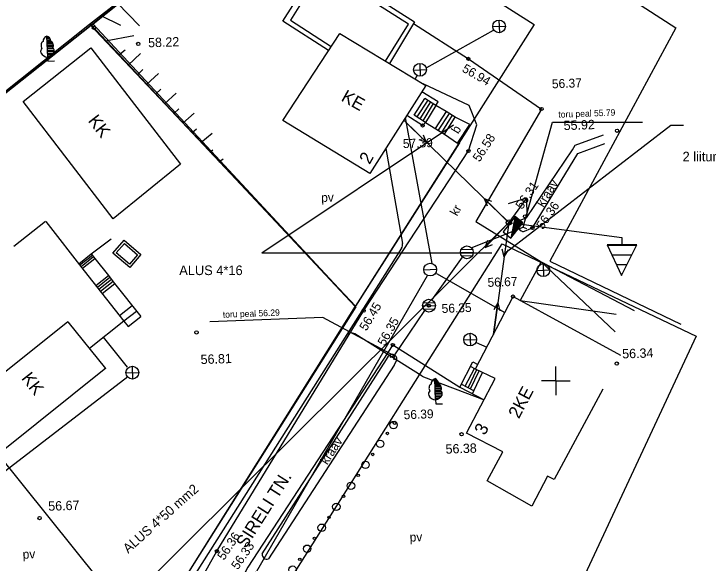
# Model space of a CAD drawing. Extents: x 641449 to 641928, y 6457349 to 6457815.
# Drawn here: x 641557.6 to 641611.9, y 6457735.7 to 6457778.7 of the extents above; entities that cross this region are included whole.
import ezdxf

# ---------------------------------------------------------------- set-up
doc = ezdxf.new("R2010")
doc.units = 0
for name, color, linetype in [('1', 7, 'Continuous'), ('10', 7, 'Continuous'), ('12', 7, 'Continuous'), ('14', 7, 'Continuous'), ('15', 7, 'Continuous'), ('17', 7, 'Continuous'), ('2', 7, 'Continuous'), ('23', 7, 'Continuous'), ('27', 7, 'Continuous'), ('28', 7, 'Continuous'), ('3', 7, 'Continuous'), ('30', 7, 'Continuous'), ('4', 7, 'Continuous'), ('40', 7, 'Continuous'), ('41', 7, 'Continuous'), ('42', 7, 'Continuous'), ('43', 7, 'Continuous'), ('5', 7, 'Continuous'), ('53', 7, 'Continuous'), ('57', 7, 'Continuous'), ('58', 7, 'Continuous'), ('59', 7, 'Continuous'), ('61', 7, 'Continuous'), ('8', 7, 'Continuous')]:
    doc.layers.add(name, color=color, linetype=linetype)

# ---------------------------------------------------------------- blocks, each defined once
blk = doc.blocks.new('KANKAE')
at = {"layer": '4'}
for p, q in [((-50, 0), (50, 0)), ((0, 50), (0, -50))]:
    blk.add_line(p, q, dxfattribs=at)
blk.add_circle((0, 0), 50, dxfattribs=at)
blk = doc.blocks.new('BL')
at = {"layer": '8'}
for p, q in [((0, 30), (0, 190)), ((0, 180), (15, 180)), ((0, 171), (22, 171)), ((0, 160), (28, 160)), ((0, 150), (30, 150)), ((0, 140), (40, 140)), ((44, 130), (0, 130)), ((0, 122), (47, 122)), ((46, 110), (0, 110)), ((0, 100), (41, 100)), ((48, 90), (0, 90)), ((0, 80), (52, 80)), ((52, 71), (0, 71)), ((0, 61), (46, 60)), ((35, 50), (0, 50)), ((0, 40), (21, 40)), ((0, 30), (0, 0)), ((0, 0), (50, 0))]:
    blk.add_line(p, q, dxfattribs=at)
for centre, radius, start, end in [((13, 149), 43, 107.592, 178.668), ((-17.9, 145.4), 48.1, 5.541, 68.199), ((-23, 116.4), 23.6, 158.614, 224.006), ((-17.5, 125.5), 27.5, 117.031, 181.042), ((12.5, 122.5), 32.6, 4.399, 57.529), ((25.8, 115.8), 21.2, 311.82, 25.56), ((-18.8, 75), 32.8, 130.365, 197.745), ((5.4, 90.9), 61.2, 205.076, 264.939), ((-27.5, 122.5), 96.5, 286.557, 323.427), ((18.8, 75), 32.8, 342.255, 49.635)]:
    blk.add_arc(centre, radius, start, end, dxfattribs=at)
blk = doc.blocks.new('OV')
at = {"layer": '5'}
blk.add_line((-50, 0), (50, 0), dxfattribs=at)
blk.add_circle((0, 0), 50, dxfattribs=at)
blk = doc.blocks.new('OR')
at = {"layer": '10'}
for p, q in [((-50, 0), (50, 0)), ((-43.8, 24.1), (43.8, 24.1)), ((-43.2, -25.2), (43.2, -25.2))]:
    blk.add_line(p, q, dxfattribs=at)
blk.add_circle((0, 0), 50, dxfattribs=at)
blk = doc.blocks.new('BH')
at = {"layer": '8'}
for centre, radius in [((0, 0), 29.3), ((99, 0), 9.59)]:
    blk.add_circle(centre, radius, dxfattribs=at)
blk = doc.blocks.new('MPUPOS')
at = {"layer": '12'}
for p, q in [((0.6, 270), (-24.2, 212.6)), ((0, 20), (0.6, 270)), ((0.6, 270), (25.1, 212.5))]:
    blk.add_line(p, q, dxfattribs=at)
blk.add_circle((0, 0), 20, dxfattribs=at)
blk = doc.blocks.new('MP_NOO')
at = {"layer": '12'}
for p, q in [((0.7, 250), (-24.1, 192.6)), ((0, 0), (0.7, 250)), ((0.7, 250), (25.2, 192.5))]:
    blk.add_line(p, q, dxfattribs=at)
blk = doc.blocks.new('KRTRIS')
at = {"layer": '61'}
for q in [(0, 112.5), (-112.5, 0), (112.5, 0), (0, -112.5)]:
    blk.add_line((0, 0), q, dxfattribs=at)
blk = doc.blocks.new('ELKILP')
at = {"layer": '27'}
for p, q in [((-302, 614), (298, -586)), ((-278, 567), (-231, 614)), ((-255, 520), (-161, 614)), ((-231, 473), (-90, 614)), ((-208, 426), (-19, 614)), ((-184, 378), (51, 614)), ((-160, 331), (122, 614)), ((-137, 284), (193, 614)), ((-113, 237), (263, 614)), ((-90, 190), (298, 578)), ((-66, 143), (298, 507)), ((-43, 96), (298, 436)), ((-19, 48), (298, 366)), ((5, 1), (298, 295)), ((28, -46), (298, 224)), ((52, -93), (298, 154)), ((75, -140), (298, 83)), ((99, -187), (298, 12)), ((122, -234), (298, -58)), ((146, -282), (298, -129)), ((170, -329), (298, -200)), ((193, -376), (298, -271)), ((217, -423), (298, -341)), ((240, -470), (298, -412)), ((264, -517), (298, -483)), ((287, -564), (298, -553))]:
    blk.add_line(p, q, dxfattribs=at)
blk.add_lwpolyline([(-302, -586), (298, -586), (298, 614), (-302, 614)], close=True, dxfattribs=at)
blk = doc.blocks.new('TQMITS')
at = {"layer": '12'}
for p, q in [((-300, 400), (0, 800)), ((0, 800), (0, 0)), ((300, 400), (0, 800))]:
    blk.add_line(p, q, dxfattribs=at)
blk = doc.blocks.new('MAANDU')
at = {"layer": '27'}
for p, q in [((-556, 1179), (589, 1179)), ((-379, 804), (402, 804)), ((-202, 429), (214, 429)), ((-26, 54), (27, 54))]:
    blk.add_line(p, q, dxfattribs=at)
blk.add_lwpolyline([(-566, 1199), (0, 0), (599, 1199)], close=True, dxfattribs=at)

msp = doc.modelspace()

# ---------------------------------------------------------------- linework, layer by layer
at = {"layer": '1'}
for p, q in [((641560.07, 6457762.462), (641557.597, 6457760.506)), ((641560.079, 6457762.469), (641563.092, 6457758.622)), ((641598.852, 6457759.327), (641597.202, 6457756.304)), ((641598.852, 6457759.327), (641606.119, 6457755.501)), ((641598.852, 6457759.327), (641604.647, 6457753.832)), ((641563.092, 6457758.622), (641566.196, 6457754.685)), ((641593.723, 6457750.932), (641596.65, 6457756.605)), ((641596.65, 6457756.605), (641605.057, 6457752.015)), ((641597.202, 6457756.304), (641604.713, 6457755.212)), ((641561.806, 6457754.626), (641553.808, 6457748.215)), ((641561.806, 6457754.626), (641564.745, 6457750.958)), ((641566.196, 6457754.685), (641563.504, 6457752.527)), ((641564.794, 6457750.998), (641556.748, 6457744.548)), ((641564.794, 6457750.998), (641556.748, 6457744.548)), ((641595.254, 6457750.193), (641593.72, 6457750.926)), ((641593.02, 6457745.906), (641595.254, 6457750.193)), ((641603.678, 6457749.359), (641599.867, 6457742.284)), ((641595.85, 6457744.441), (641593.02, 6457745.906)), ((641594.612, 6457742.192), (641595.85, 6457744.441)), ((641599.336, 6457742.544), (641598.109, 6457740.19)), ((641599.867, 6457742.284), (641599.336, 6457742.544)), ((641598.109, 6457740.19), (641594.612, 6457742.192))]:
    msp.add_line(p, q, dxfattribs=at)
for points in [[(641582.221, 6457775.854), (641578.625, 6457778.157), (641581.579, 6457782.789), (641588.949, 6457778.096), (641586.973, 6457774.834)], [(641586.673, 6457775.015), (641588.476, 6457777.92), (641581.719, 6457782.215), (641579.241, 6457778.238), (641582.421, 6457776.16)]]:
    msp.add_lwpolyline(points, dxfattribs=at)
for points in [[(641578.635, 6457770.367), (641583.091, 6457777.186), (641589.82, 6457773.109), (641585.447, 6457766.233)], [(641558.321, 6457771.871), (641563.611, 6457776.062), (641570.629, 6457766.95), (641565.367, 6457762.687)]]:
    msp.add_lwpolyline(points, close=True, dxfattribs=at)
at = {"layer": '12'}
for points in [[(641596.309, 6457762.391), (641588.092, 6457770.391)], [(641553.867, 6457720.213), (641596.309, 6457762.391)], [(641596.309, 6457762.391), (641595.111, 6457753.622)]]:
    msp.add_lwpolyline(points, dxfattribs=at)
at = {"layer": '14'}
for p, q in [((641589.907, 6457774.521), (641595.111, 6457777.449)), ((641588.997, 6457773.607), (641589.151, 6457773.896)), ((641566.487, 6457751.073), (641564.611, 6457753.414)), ((641593.766, 6457753.012), (641594.597, 6457752.627)), ((641549.509, 6457737.281), (641566.502, 6457750.341))]:
    msp.add_line(p, q, dxfattribs=at)
at = {"layer": '15'}
for p, q in [((641590.319, 6457759.186), (641588.239, 6457770.623)), ((641569.824, 6457723.352), (641589.951, 6457758.259)), ((641590.665, 6457758.393), (641596.002, 6457755.349))]:
    msp.add_line(p, q, dxfattribs=at)
at = {"layer": '17'}
for p, q in [((641586.686, 6457768.181), (641587.999, 6457760.756)), ((641587.926, 6457760.388), (641557.205, 6457711.915)), ((641548.182, 6457754.411), (641568.064, 6457729.703)), ((641589.55, 6457750.358), (641584.279, 6457753.67)), ((641589.642, 6457750.313), (641594.38, 6457748.516))]:
    msp.add_line(p, q, dxfattribs=at)
for centre, start, end in [((641587.489, 6457760.666), 327.6342, 10.0263), ((641587.489, 6457760.666), 327.6342, 10.0263), ((641584.003, 6457753.232), 57.8608, 147.6342), ((641589.825, 6457750.797), 237.8608, 249.2408)]:
    msp.add_arc(centre, 0.518, start, end, dxfattribs=at)
at = {"layer": '2'}
for p, q in [((641588.917, 6457770.786), (641589.757, 6457772.106)), ((641589.972, 6457771.97), (641589.122, 6457770.654)), ((641590.186, 6457771.833), (641589.362, 6457770.5)), ((641590.401, 6457771.697), (641589.579, 6457770.36)), ((641590.615, 6457771.56), (641589.757, 6457772.106)), ((641590.615, 6457771.56), (641589.786, 6457770.227)), ((641591.413, 6457771.072), (641590.552, 6457769.752)), ((641591.413, 6457771.072), (641590.615, 6457771.56)), ((641592.114, 6457770.645), (641591.413, 6457771.072)), ((641589.577, 6457769.984), (641588.335, 6457770.774)), ((641591.647, 6457770.93), (641590.779, 6457769.611)), ((641591.88, 6457770.788), (641591.039, 6457769.45)), ((641591.288, 6457769.296), (641592.114, 6457770.645)), ((641589.786, 6457770.227), (641591.288, 6457769.296)), ((641563.649, 6457759.935), (641565.198, 6457761.112)), ((641562.671, 6457759.164), (641563.649, 6457759.935)), ((641563.739, 6457759.82), (641562.757, 6457759.05)), ((641563.83, 6457759.704), (641562.847, 6457758.934)), ((641563.649, 6457759.935), (641563.921, 6457759.589)), ((641562.949, 6457758.81), (641563.927, 6457759.581)), ((641563.921, 6457759.589), (641564.985, 6457758.24)), ((641564.002, 6457757.475), (641564.98, 6457758.246)), ((641565.106, 6457758.087), (641564.124, 6457757.313)), ((641564.985, 6457758.24), (641565.468, 6457757.627)), ((641565.227, 6457757.933), (641564.245, 6457757.159)), ((641565.347, 6457757.78), (641564.366, 6457757.006)), ((641564.497, 6457756.847), (641565.475, 6457757.618)), ((641565.472, 6457757.622), (641567.518, 6457755.027)), ((641565.859, 6457755.119), (641566.837, 6457755.89)), ((641566.2, 6457754.687), (641567.178, 6457755.459)), ((641566.54, 6457754.255), (641567.518, 6457755.027)), ((641566.196, 6457754.685), (641566.54, 6457754.255)), ((641592.906, 6457749.585), (641593.63, 6457750.973)), ((641593.72, 6457750.926), (641593.326, 6457751.131)), ((641593.128, 6457749.469), (641593.804, 6457750.886)), ((641593.319, 6457749.37), (641593.999, 6457750.793)), ((641593.577, 6457749.235), (641594.261, 6457750.667)), ((641592.479, 6457749.507), (641594.38, 6457748.516)), ((641593.577, 6457749.235), (641592.602, 6457749.744)), ((641593.577, 6457749.235), (641593.454, 6457748.999))]:
    msp.add_line(p, q, dxfattribs=at)
for points in [[(641590.615, 6457771.56), (641590.777, 6457771.829), (641589.517, 6457772.631)], [(641589.577, 6457769.984), (641589.786, 6457770.227), (641588.917, 6457770.786)], [(641592.479, 6457749.507), (641593.509, 6457751.482), (641593.902, 6457751.28)]]:
    msp.add_lwpolyline(points, dxfattribs=at)
at = {"layer": '23'}
for p, q in [((641593.382, 6457760.418), (641597.432, 6457762.021)), ((641590.303, 6457756.33), (641592.702, 6457759.685)), ((641587.354, 6457751.955), (641589.737, 6457755.514))]:
    msp.add_line(p, q, dxfattribs=at)
for points in [[(641597.432, 6457762.021), (641599.744, 6457770.247), (641606.768, 6457770.247)], [(641597.486, 6457762.331), (641597.432, 6457762.021), (641597.712, 6457761.925)], [(641587.354, 6457751.955), (641581.776, 6457754.956), (641572.919, 6457754.62)], [(641587.024, 6457751.867), (641587.354, 6457751.955), (641587.329, 6457751.651)]]:
    msp.add_lwpolyline(points, dxfattribs=at)
at = {"layer": '27'}
msp.add_lwpolyline([(641596.309, 6457762.391), (641605.156, 6457761.233), (641605.156, 6457760.734)], dxfattribs=at)
at = {"layer": '28'}
for p, q in [((641563.504, 6457777.911), (641580.749, 6457791.347)), ((641526.704, 6457748.658), (641563.504, 6457777.911)), ((641563.504, 6457777.911), (641574.449, 6457766.337)), ((641592.45, 6457768.616), (641584.332, 6457755.85))]:
    msp.add_line(p, q, dxfattribs=at)
for points in [[(641576.779, 6457796.194), (641580.749, 6457791.347), (641583.999, 6457794.002), (641609.377, 6457777.629), (641599.517, 6457759.366), (641609.772, 6457754.444)], [(641566.666, 6457727.685), (641584.332, 6457755.85), (641563.93, 6457777.504)]]:
    msp.add_lwpolyline(points, dxfattribs=at)
at = {"layer": '3'}
for points in [[(641565.336, 6457759.989), (641566.213, 6457761.018), (641567.512, 6457759.879), (641566.668, 6457758.861)], [(641565.597, 6457760.01), (641566.232, 6457760.755), (641567.255, 6457759.859), (641566.645, 6457759.122)]]:
    msp.add_lwpolyline(points, close=True, dxfattribs=at)
at = {"layer": '30'}
msp.add_line((641587.25, 6457752.81), (641592.497, 6457749.498), dxfattribs=at)
for points in [[(641588.872, 6457777.969), (641593.156, 6457775.203), (641598.883, 6457771.276), (641593.749, 6457762.478), (641598.852, 6457759.327)], [(641593.16, 6457767.994), (641593.821, 6457770.045), (641593.217, 6457771.553), (641589.616, 6457773.233)], [(641591.288, 6457769.296), (641592.311, 6457768.611), (641593.272, 6457770.064), (641592.114, 6457770.645)], [(641561.938, 6457718.546), (641568.419, 6457727.659), (641573.468, 6457736.674), (641573.468, 6457736.674), (641584.962, 6457755.496), (641593.16, 6457767.994)], [(641587.25, 6457752.81), (641575.899, 6457735.428), (641572.372, 6457728.81), (641564.058, 6457716.792)]]:
    msp.add_lwpolyline(points, dxfattribs=at)
at = {"layer": '40'}
for points in [[(641531.047, 6457752.04), (641526.587, 6457748.779), (641519.934, 6457797.251), (641521.595, 6457800.677), (641561.218, 6457815.06), (641580.736, 6457791.493), (641563.778, 6457777.95)], [(641584.302, 6457755.822), (641563.662, 6457777.835), (641579.068, 6457790.109), (641598.314, 6457777.9)], [(641526.587, 6457748.779), (641531.047, 6457752.04), (641563.778, 6457777.95), (641584.343, 6457755.784), (641561.311, 6457719.284), (641556.255, 6457718.272)], [(641578.962, 6457734.074), (641595.804, 6457760.732), (641610.979, 6457753.492), (641597.365, 6457724.325)]]:
    msp.add_lwpolyline(points, close=True, dxfattribs=at)
at = {"layer": '42'}
for p, q in [((641565.666, 6457779.595), (641567.41, 6457777.772)), ((641564.388, 6457778.599), (641565.939, 6457777.826)), ((641564.765, 6457776.613), (641566.967, 6457777.033)), ((641565.793, 6457775.515), (641566.285, 6457775.902)), ((641566.542, 6457774.716), (641567.499, 6457775.614)), ((641567.252, 6457773.959), (641567.691, 6457774.366)), ((641567.961, 6457773.202), (641568.897, 6457774.058)), ((641568.672, 6457772.443), (641569.098, 6457772.831)), ((641569.384, 6457771.683), (641570.291, 6457772.507)), ((641570.095, 6457770.924), (641570.498, 6457771.289)), ((641570.801, 6457770.171), (641571.692, 6457770.948)), ((641571.508, 6457769.416), (641571.866, 6457769.718)), ((641572.211, 6457768.666), (641573.109, 6457769.372)), ((641572.922, 6457767.907), (641573.167, 6457768.093)), ((641573.636, 6457767.145), (641573.953, 6457767.377))]:
    msp.add_line(p, q, dxfattribs=at)
at = {"layer": '43'}
for p, q in [((641601.732, 6457767.799), (641603.826, 6457768.583)), ((641597.711, 6457762.764), (641601.309, 6457768.068)), ((641598.169, 6457761.97), (641601.732, 6457767.799)), ((641597.182, 6457762.578), (641597.711, 6457762.764)), ((641597.415, 6457761.677), (641598.169, 6457761.97)), ((641577.016, 6457736.456), (641586.741, 6457751.676)), ((641586.741, 6457751.676), (641586.914, 6457751.934)), ((641587.338, 6457751.24), (641587.505, 6457751.53)), ((641587.338, 6457751.24), (641577.501, 6457736.089))]:
    msp.add_line(p, q, dxfattribs=at)
msp.add_lwpolyline([(641601.309, 6457768.068), (641601.516, 6457768.455), (641603.72, 6457769.243)], dxfattribs=at)
for centre, radius, start, end in [((641597.59, 6457762.204), 0.553, 137.5008, 252.0401), ((641587.195, 6457751.712), 0.359, 329.6797, 141.6235), ((641577.36, 6457736.407), 0.348, 171.9602, 293.8608)]:
    msp.add_arc(centre, radius, start, end, dxfattribs=at)
at = {"layer": '53'}
for p in [(641592, 6457770), (641595, 6457760)]:
    msp.add_line(p, (641577, 6457760), dxfattribs=at)
msp.add_lwpolyline([(641596, 6457760), (641609, 6457770), (641610, 6457770)], dxfattribs=at)
at = {"layer": '59'}
for centre, radius in [((641563.854, 6457777.634), 0.13), ((641567.317, 6457776.369), 0.13), ((641593.156, 6457775.203), 0.125), ((641598.883, 6457771.276), 0.125), ((641589.577, 6457769.984), 0.125), ((641604.795, 6457769.572), 0.13), ((641593.16, 6457767.994), 0.125), ((641597.59, 6457762.876), 0.125), ((641598.169, 6457761.97), 0.125), ((641596.65, 6457756.605), 0.125), ((641590.07, 6457755.887), 0.125), ((641584.962, 6457755.496), 0.125), ((641571.879, 6457753.799), 0.13), ((641587.25, 6457752.81), 0.125), ((641604.766, 6457751.351), 0.13), ((641587.39, 6457746.716), 0.125), ((641592.62, 6457745.83), 0.13), ((641559.604, 6457739.271), 0.13), ((641573.468, 6457736.674), 0.125)]:
    msp.add_circle(centre, radius, dxfattribs=at)
at = {"layer": '8'}
msp.add_circle((641587.292, 6457746.54), 0.293, dxfattribs=at)

# ---------------------------------------------------------------- block references
at = {"layer": '10', "xscale": 0.01, "yscale": 0.009999999999999998, "rotation": 2.173409999882874}
for p in [(641593.037, 6457760.056), (641590.07, 6457755.887)]:
    msp.add_blockref('OR', p, dxfattribs=at)
at = {"layer": '12'}
for name, p, xscale, yscale, rotation in [('MP_NOO', (641588.092, 6457770.391), 0.010000000000000002, 0.009999999999999998, -134.0402448227911), ('TQMITS', (641596.309, 6457762.391), 0.0030000000000000005, 0.0029999999999999996, -36.15441296973656), ('MPUPOS', (641596.309, 6457762.391), 0.010000000000000002, 0.009999999999999997, 45.80603189598148), ('MPUPOS', (641596.309, 6457762.391), 0.01, 0.01, 136.8150536062678), ('MPUPOS', (641596.309, 6457762.391), 0.009999999999999998, 0.009999999999999998, 172.76557540046866), ('MP_NOO', (641595.111, 6457753.623), 0.01, 0.01, -7.883817957255853)]:
    msp.add_blockref(name, p, dxfattribs=dict(at, xscale=xscale, yscale=yscale, rotation=rotation))
at = {"layer": '27', "xscale": 0.0012799999999999999, "yscale": 0.0012799999999999999, "rotation": -38.35203901301388}
msp.add_blockref('ELKILP', (641596.641, 6457762.001), dxfattribs=at)
at = {"layer": '27', "xscale": 0.002, "yscale": 0.002}
msp.add_blockref('MAANDU', (641605.146, 6457758.259), dxfattribs=at)
at = {"layer": '4', "xscale": 0.01, "yscale": 0.009999999999999998, "rotation": 2.173409999882874}
for p in [(641595.558, 6457777.738), (641589.365, 6457774.345), (641599.023, 6457758.661), (641593.29, 6457753.233), (641566.858, 6457750.645)]:
    msp.add_blockref('KANKAE', p, dxfattribs=at)
at = {"layer": '5', "xscale": 0.01, "yscale": 0.009999999999999998, "rotation": 2.173409999882874}
msp.add_blockref('OV', (641590.165, 6457758.711), dxfattribs=at)
at = {"layer": '61', "xscale": 0.01, "yscale": 0.01}
msp.add_blockref('KRTRIS', (641600, 6457750), dxfattribs=at)
at = {"layer": '8'}
for name, p, xscale, yscale, rotation in [('BL', (641560.249, 6457775.015), 0.010386900000136118, 0.010386899999992151, 2.5734099999969438), ('BL', (641590.597, 6457748.197), 0.01041287137936974, 0.01041287137934148, 1.9834099999353414), ('BH', (641586.248, 6457745.074), 0.01, 0.01, 55.17332226228317), ('BH', (641585.106, 6457743.432), 0.01, 0.01, 55.17332226228317), ('BH', (641583.964, 6457741.791), 0.01, 0.01, 55.17332226228317), ('BH', (641582.821, 6457740.149), 0.01, 0.01, 55.17332226228317), ('BH', (641581.679, 6457738.507), 0.01, 0.01, 55.17332226228317), ('BH', (641580.537, 6457736.865), 0.01, 0.01, 55.17332226228317), ('BH', (641579.395, 6457735.224), 0.01, 0.01, 55.17332226228317)]:
    msp.add_blockref(name, p, dxfattribs=dict(at, xscale=xscale, yscale=yscale, rotation=rotation))

# ---------------------------------------------------------------- texts
at = {"layer": '1'}
for s, rotation, p in [('KE', 330.7596, (641583.128, 6457771.96)), ('KK', 307.8552, (641563.341, 6457770.343)), ('2', 60.7596, (641585.424, 6457766.887)), ('KK', 307.8552, (641558.132, 6457750.195)), ('2KE', 62.0597, (641597.104, 6457746.983)), ('3', 62.0597, (641594.443, 6457745.687))]:
    msp.add_text(s, height=1, rotation=rotation, dxfattribs=at).set_placement(p)
at = {"layer": '23'}
for s, p in [('toru peal 55.79', (641600.205, 6457770.592)), ('toru peal 56.29', (641573.948, 6457754.938))]:
    msp.add_text(s, height=0.5, rotation=2.1734, dxfattribs=at).set_placement(p)
at = {"layer": '30'}
for s, rotation, p in [('b', 58.5191, (641592.356, 6457769.277)), ('kr', 61.3073, (641592.277, 6457762.85))]:
    msp.add_text(s, height=0.7, rotation=rotation, dxfattribs=at).set_placement(p)
at = {"layer": '41'}
for p in [(641581.647, 6457763.991), (641588.571, 6457737.417), (641558.285, 6457736.08)]:
    msp.add_text('pv', height=0.7, rotation=2.1734, dxfattribs=at).set_placement(p)
at = {"layer": '43'}
for rotation, p in [(58.5694, (641599.03, 6457763.533)), (57.007, (641582.111, 6457743.387))]:
    msp.add_text('kraav', height=0.7, rotation=rotation, dxfattribs=at).set_placement(p)
at = {"layer": '53'}
msp.add_text('ALUS 4*50 mm2', height=0.75, rotation=41.6392, dxfattribs=at).set_placement((641566.532, 6457736.471))
at = {"layer": '57'}
for s, p in [('2 liitumiskilpi postil', (641609.917, 6457767.178)), ('ALUS 4*16', (641570.528, 6457758.279))]:
    msp.add_text(s, height=0.75, dxfattribs=at).set_placement(p)
at = {"layer": '58'}
msp.add_text('SIRELI TN.', height=1, rotation=57.5646, dxfattribs=at).set_placement((641575.745, 6457736.828))
at = {"layer": '59'}
for s, height, rotation, p in [('58.22', 0.7289, 1.9834, (641568.102, 6457776.1)), ('56.94', 0.7, 330.0356, (641592.601, 6457774.24)), ('56.37', 0.7, 2.1734, (641599.703, 6457772.89)), ('55.92', 0.7289, 1.9834, (641600.621, 6457769.621)), ('57.39', 0.7, 2.1734, (641588.041, 6457768.212)), ('56.58', 0.7, 56.9979, (641594.025, 6457767.083)), ('56.31', 0.7, 55.2865, (641597.358, 6457763.371)), ('56.36', 0.7, 55.2865, (641598.984, 6457761.791)), ('56.67', 0.7, 2.1734, (641594.665, 6457757.353)), ('56.45', 0.7, 58.6326, (641585.169, 6457753.86)), ('56.35', 0.7, 2.1734, (641591.078, 6457755.312)), ('56.35', 0.7, 60.5221, (641586.606, 6457752.678)), ('56.81', 0.7289, 1.9834, (641572.215, 6457751.314)), ('56.34', 0.7289, 1.9834, (641605.204, 6457751.753)), ('56.39', 0.7, 2.1734, (641588.102, 6457746.994)), ('56.38', 0.7289, 1.9834, (641591.382, 6457744.303)), ('56.67', 0.7289, 1.9834, (641560.29, 6457739.833)), ('56.36', 0.7, 56.0961, (641574.032, 6457735.915)), ('56.33', 0.7, 55.3253, (641575.113, 6457735.173))]:
    msp.add_text(s, height=height, rotation=rotation, dxfattribs=at).set_placement(p)

doc.saveas('drawing.dxf')
